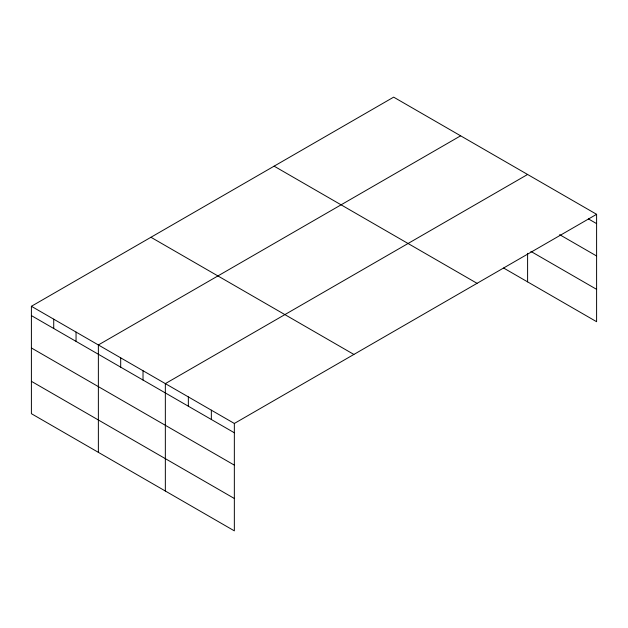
<?xml version="1.0" encoding="UTF-8"?>
<svg xmlns="http://www.w3.org/2000/svg" width="628" height="628" viewBox="0 0 628 628"><rect width="100%" height="100%" fill="white"/><g stroke="black" fill="none" stroke-linecap="round" stroke-linejoin="round"><path stroke-width="0.94" d="M596.6 214.313L234.346 423.46L234.346 530.856L31.4 413.687L31.4 306.291L393.654 97.144L596.6 214.313L596.6 321.709L503.625 268.03M460.63 135.813L98.368 344.953L98.368 452.356M527.599 174.474L165.345 383.622L165.345 491.018M588.389 218.882L596.6 223.623M559.634 234.652L596.6 255.989M530.888 251.404L596.6 289.343M274.114 166.161L477.052 283.33M150.948 237.274L353.886 354.443M31.4 306.291L234.346 423.46M31.4 315.601L234.346 432.77M31.4 347.967L234.346 465.136M31.4 381.322L234.346 498.491M527.599 253.312L527.599 281.87M211.346 410.178L211.346 419.488M188.345 396.904L188.345 406.214M143.019 370.732L143.019 380.042M120.694 357.842L120.694 367.152M76.051 332.071L76.051 341.381M53.725 319.181L53.725 328.491"/></g></svg>
